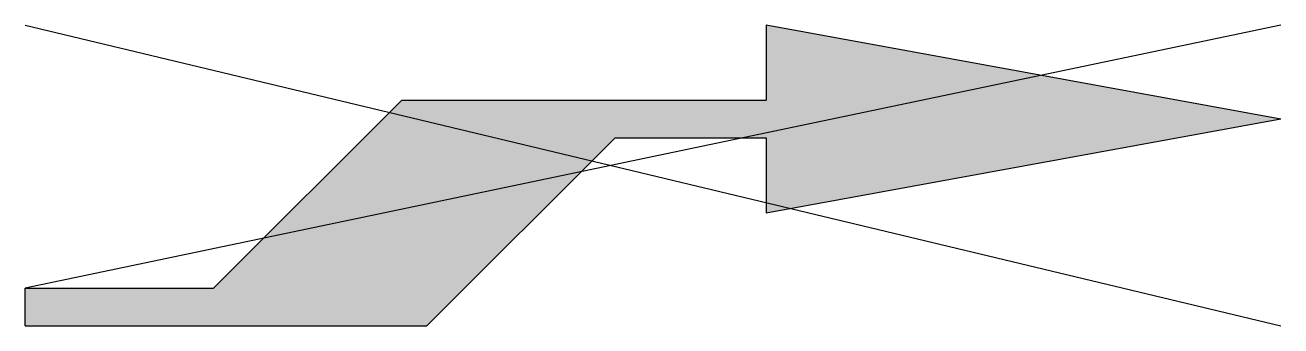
# Model space of a CAD drawing. Header units: metres. Extents: x 0 to 5, y -0.07 to 1.12.
import ezdxf

# ---------------------------------------------------------------- set-up
doc = ezdxf.new("R2010")
doc.units = ezdxf.units.M

msp = doc.modelspace()

# ---------------------------------------------------------------- hatches: boundary and pattern name
msp.add_hatch(color=256).paths.add_polyline_path([(2.95, 1.125), (2.95, 0.825), (1.5, 0.825), (0.75, 0.075), (0, 0.075), (0, -0.075), (1.6, -0.075), (2.35, 0.675), (2.95, 0.675), (2.95, 0.375), (5, 0.75)])

# ---------------------------------------------------------------- linework, layer by layer
for p, q in [((2.95, 1.125), (2.95, 0.825)), ((5, 0.75), (2.95, 1.125)), ((1.5, 0.825), (2.95, 0.825)), ((5, 0.75), (2.95, 0.375)), ((2.35, 0.675), (2.95, 0.675)), ((2.95, 0.675), (2.95, 0.375))]:
    msp.add_line(p, q)
at = {"flags": 128}
for points in [[(5, 1.125), (0, 0.075)], [(0, 1.125), (5, -0.075)], [(0.75, 0.075), (1.5, 0.825)], [(2.35, 0.675), (1.6, -0.075)], [(0, 0.075), (0.75, 0.075)], [(0, -0.075), (0, 0.075)], [(0, -0.075), (1.6, -0.075)]]:
    msp.add_lwpolyline(points, dxfattribs=at)

doc.saveas('drawing.dxf')
